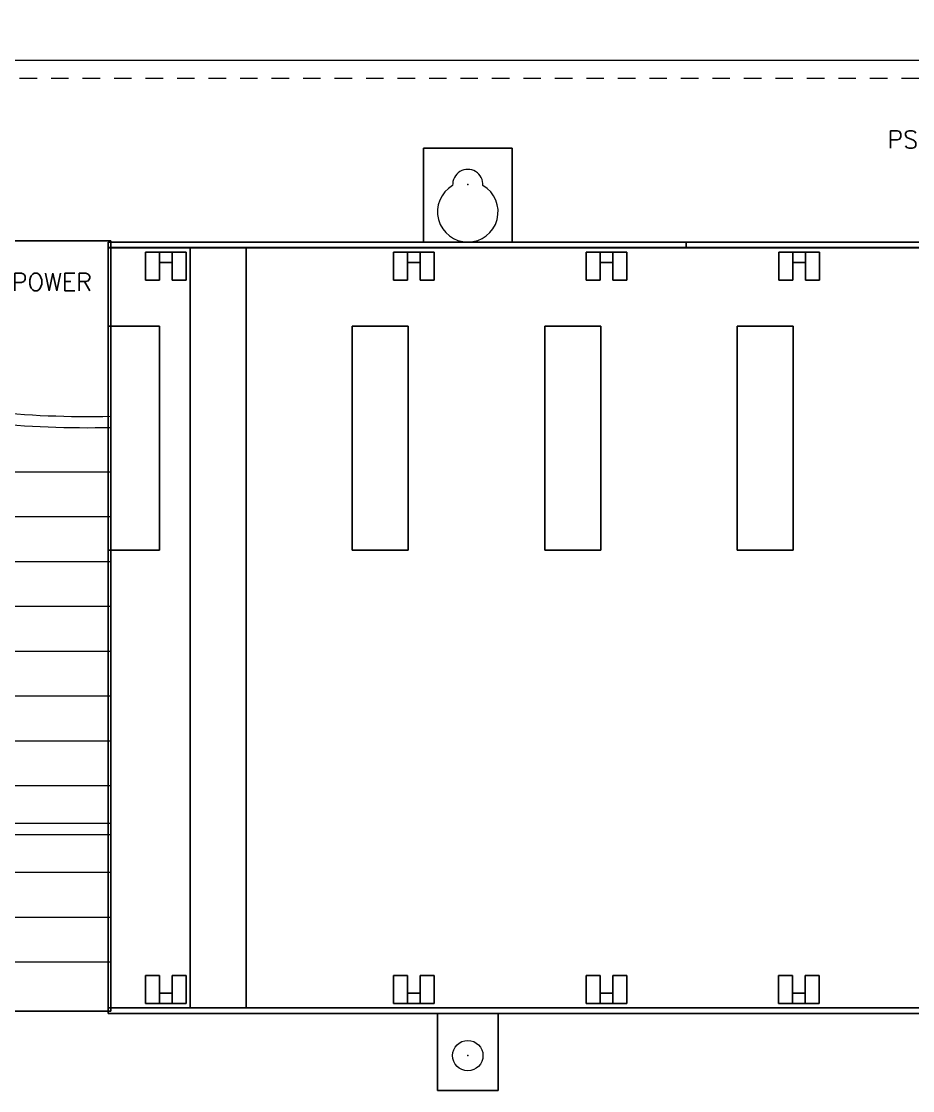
# Model space of a CAD drawing. Header units: inches. Extents: x 0 to 119, y 0 to 81.
# Drawn here: x 37.81 to 44.18, y 62.7 to 70.34 of the extents above; entities that cross this region are included whole.
import ezdxf
from ezdxf.enums import TextEntityAlignment as Align

# ---------------------------------------------------------------- set-up
doc = ezdxf.new("R2010")
doc.units = ezdxf.units.IN
doc.header["$MEASUREMENT"] = 0
doc.linetypes.add('HIDDEN', pattern=[0.1875, 0.125, -0.0625])
doc.layers.get('0').update_dxf_attribs({"lineweight": 5})
doc.layers.get('Defpoints').update_dxf_attribs({"lineweight": 5})
for name, color, linetype, lineweight in [('DIMS-MTG-HOLES', 1, 'Continuous', 5), ('PANEL', 150, 'Continuous', 5), ('PSYMS', 7, 'Continuous', 5), ('PTAG', 51, 'Continuous', 5), ('SYMS', 7, 'Continuous', 5)]:
    doc.layers.add(name, color=color, linetype=linetype, lineweight=lineweight)
doc.styles.get("Standard").update_dxf_attribs({"font": 'romans.shx'})
doc.styles.add('WD', font='romans.shx')
doc.dimstyles.get("Standard").update_dxf_attribs({"dimtxt": 0.18, "dimasz": 0.18, "dimexe": 0.18, "dimexo": 0.0625, "dimgap": 0.09, "dimtad": 0, "dimtih": 1, "dimtoh": 1, "dimdec": 4, "dimzin": 0, "dimdsep": 46, "dimtxsty": 'Standard', "dimcen": 0.09, "dimadec": 0, "dimazin": 0, "dimtfac": 1, "dimtdec": 4, "dimtofl": 0, "dimtmove": 0, "dimatfit": 3, "dimfxl": 0, "dimtolj": 1, "dimtzin": 0, "dimarcsym": 0})

# ---------------------------------------------------------------- blocks, each defined once
blk = doc.blocks.new('HMISC_CAT1_A-72P60F1')
at = {"layer": 'PANEL', "color": 150, "linetype": 'Continuous'}
blk.add_line((53.497, 59.125), (0.753, 59.125), dxfattribs=at)
at = {"layer": 'PANEL', "color": 150, "linetype": 'HIDDEN'}
blk.add_line((0.753, 58.997), (53.497, 58.997), dxfattribs=at)
at = {"style": 'WD'}
for tag, p in [('INST', (27.116, 62.1674)), ('LOC', (27.116, 61.5393)), ('DESC1', (27.116, 60.9595)), ('DESC2', (27.116, 60.3905)), ('DESC3', (27.116, 59.8146)), ('TAG1', (27.1285, 59.1508))]:
    blk.add_attdef(tag, text='', height=0.5, dxfattribs=at).set_placement(p, align=Align.CENTER)
at = {"style": 'WD', "flags": 1}
for tag, p in [('FAMILY', (27.2285, 58.0008)), ('MFG', (27.266, 57.7383)), ('ASSYCODE', (27.0035, 57.5258)), ('CAT', (27.141, 57.5383))]:
    blk.add_attdef(tag, p, '', height=0.01, dxfattribs=at)
blk = doc.blocks.new('_ClosedBlank')
at = {"color": 0, "linetype": 'ByBlock', "lineweight": -2}
for p, q in [((-1, 0.167), (0, 0)), ((-1, 0.167), (-1, -0.167)), ((0, 0), (-1, -0.167))]:
    blk.add_line(p, q, dxfattribs=at)
blk = doc.blocks.new('*D8')
at = {"layer": 'Defpoints', "color": 0}
for p in [(87.3168, 74.0625), (31.5728, 69.9345), (87.3168, 69.9345)]:
    blk.add_point(p, dxfattribs=at)
at = {"layer": 'SYMS', "color": 0, "lineweight": -2}
for p, q in [((31.5728, 70.122), (31.5728, 74.6025)), ((87.3168, 70.122), (87.3168, 74.6025)), ((31.9478, 74.0625), (54.3148, 74.0625)), ((86.9418, 74.0625), (64.5748, 74.0625))]:
    blk.add_line(p, q, dxfattribs=at)
at = {"layer": 'SYMS', "color": 0, "lineweight": -2, "xscale": 0.375, "yscale": 0.375, "zscale": 0.375, "rotation": 180}
blk.add_blockref('_ClosedBlank', (31.5728, 74.0625), dxfattribs=at)
at = {"layer": 'SYMS', "color": 0, "lineweight": -2, "xscale": 0.375, "yscale": 0.375, "zscale": 0.375}
blk.add_blockref('_ClosedBlank', (87.3168, 74.0625), dxfattribs=at)
at = {"layer": 'SYMS', "color": 0, "insert": (59.4448, 74.0625), "char_height": 0.54, "attachment_point": 5}
blk.add_mtext('\\A1;55.744in. [1415.90mm]', dxfattribs=at)
blk = doc.blocks.new('ABCMA180')
for p, q in [((0.574742, 3.633968, 5.7), (-2.788258, 3.633968, 5.7)), ((0.574742, 3.313968, 5.7), (-2.788258, 3.313968, 5.7)), ((0.574742, 2.993968, 5.7), (-2.788258, 2.993968, 5.7)), ((0.574742, 2.673968, 5.7), (-2.788258, 2.673968, 5.7)), ((0.574742, 2.353968, 5.7), (-2.788258, 2.353968, 5.7)), ((0.574742, 2.033968, 5.7), (-2.788258, 2.033968, 5.7)), ((0.574742, 1.713968, 5.7), (-2.788258, 1.713968, 5.7)), ((0.574742, 1.393968, 5.7), (-2.788258, 1.393968, 5.7)), ((0.574742, 1.123968, 5.7), (-2.788258, 1.123968, 5.7)), ((0.574742, 1.043968, 5.7), (-2.788258, 1.043968, 5.7)), ((0.574742, 0.773968, 5.7), (-2.788258, 0.773968, 5.7)), ((0.574742, 0.453968, 5.7), (-2.788258, 0.453968, 5.7)), ((0.574742, 0.133968, 5.7), (-2.788258, 0.133968, 5.7))]:
    blk.add_line(p, q)
at = {"elevation": 5.7}
for points in [[(-3.4253, 4.495132, -0.062015), (-1.204086, 4.218433, 0.064188), (0.574742, 4.033968, -0.012921)], [(-3.4253, 4.415132, -0.062015), (-1.204086, 4.138433, 0.064188), (0.574742, 3.953968, -0.012921)]]:
    blk.add_lwpolyline(points, format="xyb", dxfattribs=at)
for points in [[(0.5747, 5.286, 5.7), (0.5747, -0.213982, 5.7), (-3.4253, -0.213982, 5.7), (-3.4253, 5.286, 5.7)], [(-3.4253, 5.286, 5.325), (-3.4253, -0.213982, 5.325), (0.5747, -0.213982, 5.325), (0.5747, 5.286, 5.325)], [(-3.4253, -0.213982, 5.325), (-3.4253, -0.213982, 5.325), (-3.4253, -0.213982, 5.325), (-3.4253, 5.286, 5.325)], [(-3.4253, -0.213982, 5.7), (-3.4253, -0.213982, 5.325), (-3.4253, 5.286, 5.325), (-3.4253, 5.286, 5.7)], [(0.5747, 5.286, 5.7), (0.5747, 5.286, 5.7), (-3.4253, 5.286, 5.7)], [(-3.4253, 5.286, 5.7), (-3.4253, 5.286, 5.325), (0.5747, 5.286, 5.325), (0.5747, 5.286, 5.7)], [(0.5747, 5.286, 5.325), (0.5747, -0.213982, 5.325), (0.5747, -0.213982, 5.7), (0.5747, 5.286, 5.7)], [(0.5747, 5.286, 5.7), (0.5747, 5.286, 5.325), (0.5747, 5.286, 5.7)], [(0.5747, -0.213982, 5.325), (0.5747, -0.213982, 5.325), (-3.4253, -0.213982, 5.325)], [(0.5747, -0.213982, 5.7), (0.5747, -0.213982, 5.325), (-3.4253, -0.213982, 5.325), (-3.4253, -0.213982, 5.7)]]:
    blk.add_3dface(points)
blk.add_text('POWER', height=0.125).set_placement((-0.132743, 4.929661, 5.714672))
mesh = blk.add_polymesh((6, 3))
for k, corner in enumerate([(-3.4253, 4.886, 5.7), (-3.4253, 4.886), (-3.4253, 4.886), (-3.8253, 4.886, 5.7), (-3.8253, 4.886), (-3.8253, 4.886), (-3.8253, 4.886, 5.7), (-3.8253, 4.886), (-3.8253, 4.886), (-3.4253, 5.286, 5.7), (-3.4253, 5.286), (-3.4253, 4.886), (-3.4253, 5.286, 5.7), (-3.4253, 5.286, 5.7), (-3.4253, 4.886, 5.7), (-3.8253, 4.886, 5.7), (-3.8253, 4.886, 5.7), (-3.8253, 4.886, 5.7)]):
    mesh.set_mesh_vertex(divmod(k, 3), corner)
mesh = blk.add_polymesh((6, 3))
for k, corner in enumerate([(0.5747, -0.214, 5.325), (0.5747, -0.214), (0.5747, -0.214), (-3.4253, -0.214, 5.325), (-3.4253, -0.214), (-3.4253, -0.214), (-3.4253, 5.286, 5.325), (-3.4253, 5.286), (-3.4253, -0.214), (0.5747, 5.286, 5.325), (0.5747, 5.286), (0.5747, -0.214), (0.5747, 5.286, 5.325), (0.5747, 5.286, 5.325), (0.5747, -0.214, 5.325), (-3.4253, 5.286, 5.325), (-3.4253, 5.286, 5.325), (-3.4253, -0.214, 5.325)]):
    mesh.set_mesh_vertex(divmod(k, 3), corner)
mesh = blk.add_polymesh((6, 3))
for k, corner in enumerate([(-0.239808, 4.943746, 5.71), (-0.239808, 4.943746, 5.7), (-0.239808, 4.943746, 5.7), (-0.414808, 4.943746, 5.71), (-0.414808, 4.943746, 5.7), (-0.414808, 4.943746, 5.7), (-0.414808, 5.043746, 5.71), (-0.414808, 5.043746, 5.7), (-0.414808, 4.943746, 5.7), (-0.239808, 5.043746, 5.71), (-0.239808, 5.043746, 5.7), (-0.239808, 4.943746, 5.7), (-0.239808, 5.043746, 5.71), (-0.239808, 5.043746, 5.71), (-0.239808, 4.943746, 5.71), (-0.414808, 5.043746, 5.71), (-0.414808, 5.043746, 5.71), (-0.414808, 4.943746, 5.71)]):
    mesh.set_mesh_vertex(divmod(k, 3), corner)
mesh = blk.add_polymesh((6, 3))
for k, corner in enumerate([(-3.4253, 0.186, 5.7), (-3.4253, 0.186), (-3.4253, 0.186), (-3.8253, 0.186, 5.7), (-3.8253, 0.186), (-3.8253, 0.186), (-3.8253, 4.886, 5.7), (-3.8253, 4.886), (-3.8253, 0.186), (-3.4253, 4.886, 5.7), (-3.4253, 4.886), (-3.4253, 0.186), (-3.4253, 4.886, 5.7), (-3.4253, 4.886, 5.7), (-3.4253, 0.186, 5.7), (-3.8253, 4.886, 5.7), (-3.8253, 4.886, 5.7), (-3.8253, 0.186, 5.7)]):
    mesh.set_mesh_vertex(divmod(k, 3), corner)
mesh = blk.add_polymesh((6, 3))
for k, corner in enumerate([(-3.4253, -0.214, 5.7), (-3.4253, -0.214), (-3.4253, -0.214), (-3.8253, 0.186, 5.7), (-3.8253, 0.186), (-3.8253, 0.186), (-3.8253, 0.186, 5.7), (-3.8253, 0.186), (-3.8253, 0.186), (-3.4253, 0.186, 5.7), (-3.4253, 0.186), (-3.4253, -0.214), (-3.4253, 0.186, 5.7), (-3.4253, 0.186, 5.7), (-3.4253, -0.214, 5.7), (-3.8253, 0.186, 5.7), (-3.8253, 0.186, 5.7), (-3.8253, 0.186, 5.7)]):
    mesh.set_mesh_vertex(divmod(k, 3), corner)
blk = doc.blocks.new('ABCMA160')
for p, q in [((-0.217, 0.26), (-0.317, 0.26)), ((-0.217, 0.26, 0.04), (-0.317, 0.26, 0.04)), ((0.317, 0.26), (0.217, 0.26))]:
    blk.add_line(p, q)
blk.add_circle((0, -6.22), 0.1085)
for centre, radius, start, end in [((0, 0), 0.1085, 356.782733, 183.217267), ((0, -0.193538), 0.2165, 120.024142, 59.975858)]:
    blk.add_arc(centre, radius, start, end)
at = {"layer": 'DIMS-MTG-HOLES'}
for p in [(0, 0), (0, -6.22)]:
    blk.add_point(p, dxfattribs=at)
mesh = blk.add_polymesh((6, 3))
for k, corner in enumerate([(-0.317, -0.41, 0.04), (-0.317, -0.41), (-0.317, -0.41), (-0.317, 0.26, 0.04), (-0.317, 0.26), (-0.317, 0.26), (0.317, 0.26, 0.04), (0.317, 0.26), (-0.317, 0.26), (0.317, -0.41, 0.04), (0.317, -0.41), (-0.317, -0.41), (0.317, -0.41, 0.04), (0.317, -0.41, 0.04), (-0.317, -0.41, 0.04), (0.317, 0.26, 0.04), (0.317, 0.26, 0.04), (-0.317, 0.26, 0.04)]):
    mesh.set_mesh_vertex(divmod(k, 3), corner)
mesh = blk.add_polymesh((6, 3))
for k, corner in enumerate([(8.26, -0.41, 3.85), (8.26, -0.41), (8.26, -0.41), (-2.57, -0.41, 3.85), (-2.57, -0.41), (-2.57, -0.41), (-2.57, -0.450291, 3.85), (-2.57, -0.450291), (-2.57, -0.41), (8.26, -0.450291, 3.85), (8.26, -0.450291), (8.26, -0.41), (8.26, -0.450291, 3.85), (8.26, -0.450291, 3.85), (8.26, -0.41, 3.85), (-2.57, -0.450291, 3.85), (-2.57, -0.450291, 3.85), (-2.57, -0.41, 3.85)]):
    mesh.set_mesh_vertex(divmod(k, 3), corner)
mesh = blk.add_polymesh((6, 3))
for k, corner in enumerate([(4.13, -0.41, 3.85), (4.13, -0.41), (4.13, -0.41), (-2.57, -0.41, 3.85), (-2.57, -0.41), (-2.57, -0.41), (-2.57, -0.450291, 3.85), (-2.57, -0.450291), (-2.57, -0.41), (4.13, -0.450291, 3.85), (4.13, -0.450291), (4.13, -0.41), (4.13, -0.450291, 3.85), (4.13, -0.450291, 3.85), (4.13, -0.41, 3.85), (-2.57, -0.450291, 3.85), (-2.57, -0.450291, 3.85), (-2.57, -0.41, 3.85)]):
    mesh.set_mesh_vertex(divmod(k, 3), corner)
mesh = blk.add_polymesh((6, 3))
for k, corner in enumerate([(8.26, -5.879709, 0.040001), (8.26, -5.879709), (8.26, -5.879709), (-2.57, -5.879709, 0.040001), (-2.57, -5.879709), (-2.57, -5.879709), (-2.57, -0.45, 0.040001), (-2.57, -0.45), (-2.57, -5.879709), (8.26, -0.45, 0.040001), (8.26, -0.45), (8.26, -5.879709), (8.26, -0.45, 0.040001), (8.26, -0.45, 0.040001), (8.26, -5.879709, 0.040001), (-2.57, -0.45, 0.040001), (-2.57, -0.45, 0.040001), (-2.57, -5.879709, 0.040001)]):
    mesh.set_mesh_vertex(divmod(k, 3), corner)
mesh = blk.add_polymesh((6, 3))
for k, corner in enumerate([(-1.582856, -5.88, 3.849968), (-1.582856, -5.88, 0.05), (-1.582856, -5.88, 0.05), (-1.982856, -5.88, 3.849968), (-1.982856, -5.88, 0.05), (-1.982856, -5.88, 0.05), (-1.982856, -0.45, 3.849968), (-1.982856, -0.45, 0.05), (-1.982856, -5.88, 0.05), (-1.582856, -0.45, 3.849968), (-1.582856, -0.45, 0.05), (-1.582856, -5.88, 0.05), (-1.582856, -0.45, 3.849968), (-1.582856, -0.45, 3.849968), (-1.582856, -5.88, 3.849968), (-1.982856, -0.45, 3.849968), (-1.982856, -0.45, 3.849968), (-1.982856, -5.88, 3.849968)]):
    mesh.set_mesh_vertex(divmod(k, 3), corner)
mesh = blk.add_polymesh((6, 3))
for k, corner in enumerate([(8.26, -0.41, 3.85), (8.26, -0.41), (8.26, -0.41), (1.56, -0.41, 3.85), (1.56, -0.41), (1.56, -0.41), (1.56, -0.450291, 3.85), (1.56, -0.450291), (1.56, -0.41), (8.26, -0.450291, 3.85), (8.26, -0.450291), (8.26, -0.41), (8.26, -0.450291, 3.85), (8.26, -0.450291, 3.85), (8.26, -0.41, 3.85), (1.56, -0.450291, 3.85), (1.56, -0.450291, 3.85), (1.56, -0.41, 3.85)]):
    mesh.set_mesh_vertex(divmod(k, 3), corner)
mesh = blk.add_polymesh((6, 3))
for k, corner in enumerate([(-2.20252, -0.482025, 3.05), (-2.20252, -0.482025, 0.05), (-2.20252, -0.482025, 0.05), (-2.30252, -0.482025, 3.05), (-2.30252, -0.482025, 0.05), (-2.30252, -0.482025, 0.05), (-2.30252, -0.682025, 3.05), (-2.30252, -0.682025, 0.05), (-2.30252, -0.482025, 0.05), (-2.20252, -0.682025, 3.05), (-2.20252, -0.682025, 0.05), (-2.20252, -0.482025, 0.05), (-2.20252, -0.682025, 3.05), (-2.20252, -0.682025, 3.05), (-2.20252, -0.482025, 3.05), (-2.30252, -0.682025, 3.05), (-2.30252, -0.682025, 3.05), (-2.30252, -0.482025, 3.05)]):
    mesh.set_mesh_vertex(divmod(k, 3), corner)
mesh = blk.add_polymesh((6, 3))
for k, corner in enumerate([(-2.11252, -0.482025, 3.05), (-2.11252, -0.482025, 0.05), (-2.11252, -0.482025, 0.05), (-2.20252, -0.482025, 3.05), (-2.20252, -0.482025, 0.05), (-2.20252, -0.482025, 0.05), (-2.20252, -0.557025, 3.05), (-2.20252, -0.557025, 0.05), (-2.20252, -0.482025, 0.05), (-2.11252, -0.557025, 3.05), (-2.11252, -0.557025, 0.05), (-2.11252, -0.482025, 0.05), (-2.11252, -0.557025, 3.05), (-2.11252, -0.557025, 3.05), (-2.11252, -0.482025, 3.05), (-2.20252, -0.557025, 3.05), (-2.20252, -0.557025, 3.05), (-2.20252, -0.482025, 3.05)]):
    mesh.set_mesh_vertex(divmod(k, 3), corner)
mesh = blk.add_polymesh((6, 3))
for k, corner in enumerate([(-2.01252, -0.482025, 3.05), (-2.01252, -0.482025, 0.05), (-2.01252, -0.482025, 0.05), (-2.11252, -0.482025, 3.05), (-2.11252, -0.482025, 0.05), (-2.11252, -0.482025, 0.05), (-2.11252, -0.682025, 3.05), (-2.11252, -0.682025, 0.05), (-2.11252, -0.482025, 0.05), (-2.01252, -0.682025, 3.05), (-2.01252, -0.682025, 0.05), (-2.01252, -0.482025, 0.05), (-2.01252, -0.682025, 3.05), (-2.01252, -0.682025, 3.05), (-2.01252, -0.482025, 3.05), (-2.11252, -0.682025, 3.05), (-2.11252, -0.682025, 3.05), (-2.11252, -0.482025, 3.05)]):
    mesh.set_mesh_vertex(divmod(k, 3), corner)
mesh = blk.add_polymesh((6, 3))
for k, corner in enumerate([(-0.430525, -0.482025, 3.05), (-0.430525, -0.482025, 0.05), (-0.430525, -0.482025, 0.05), (-0.530525, -0.482025, 3.05), (-0.530525, -0.482025, 0.05), (-0.530525, -0.482025, 0.05), (-0.530525, -0.682025, 3.05), (-0.530525, -0.682025, 0.05), (-0.530525, -0.482025, 0.05), (-0.430525, -0.682025, 3.05), (-0.430525, -0.682025, 0.05), (-0.430525, -0.482025, 0.05), (-0.430525, -0.682025, 3.05), (-0.430525, -0.682025, 3.05), (-0.430525, -0.482025, 3.05), (-0.530525, -0.682025, 3.05), (-0.530525, -0.682025, 3.05), (-0.530525, -0.482025, 3.05)]):
    mesh.set_mesh_vertex(divmod(k, 3), corner)
mesh = blk.add_polymesh((6, 3))
for k, corner in enumerate([(-0.340525, -0.482025, 3.05), (-0.340525, -0.482025, 0.05), (-0.340525, -0.482025, 0.05), (-0.430525, -0.482025, 3.05), (-0.430525, -0.482025, 0.05), (-0.430525, -0.482025, 0.05), (-0.430525, -0.557025, 3.05), (-0.430525, -0.557025, 0.05), (-0.430525, -0.482025, 0.05), (-0.340525, -0.557025, 3.05), (-0.340525, -0.557025, 0.05), (-0.340525, -0.482025, 0.05), (-0.340525, -0.557025, 3.05), (-0.340525, -0.557025, 3.05), (-0.340525, -0.482025, 3.05), (-0.430525, -0.557025, 3.05), (-0.430525, -0.557025, 3.05), (-0.430525, -0.482025, 3.05)]):
    mesh.set_mesh_vertex(divmod(k, 3), corner)
mesh = blk.add_polymesh((6, 3))
for k, corner in enumerate([(-0.240525, -0.482025, 3.05), (-0.240525, -0.482025, 0.05), (-0.240525, -0.482025, 0.05), (-0.340525, -0.482025, 3.05), (-0.340525, -0.482025, 0.05), (-0.340525, -0.482025, 0.05), (-0.340525, -0.682025, 3.05), (-0.340525, -0.682025, 0.05), (-0.340525, -0.482025, 0.05), (-0.240525, -0.682025, 3.05), (-0.240525, -0.682025, 0.05), (-0.240525, -0.482025, 0.05), (-0.240525, -0.682025, 3.05), (-0.240525, -0.682025, 3.05), (-0.240525, -0.482025, 3.05), (-0.340525, -0.682025, 3.05), (-0.340525, -0.682025, 3.05), (-0.340525, -0.482025, 3.05)]):
    mesh.set_mesh_vertex(divmod(k, 3), corner)
mesh = blk.add_polymesh((6, 3))
for k, corner in enumerate([(0.946366, -0.482025, 3.05), (0.946366, -0.482025, 0.05), (0.946366, -0.482025, 0.05), (0.846366, -0.482025, 3.05), (0.846366, -0.482025, 0.05), (0.846366, -0.482025, 0.05), (0.846366, -0.682025, 3.05), (0.846366, -0.682025, 0.05), (0.846366, -0.482025, 0.05), (0.946366, -0.682025, 3.05), (0.946366, -0.682025, 0.05), (0.946366, -0.482025, 0.05), (0.946366, -0.682025, 3.05), (0.946366, -0.682025, 3.05), (0.946366, -0.482025, 3.05), (0.846366, -0.682025, 3.05), (0.846366, -0.682025, 3.05), (0.846366, -0.482025, 3.05)]):
    mesh.set_mesh_vertex(divmod(k, 3), corner)
mesh = blk.add_polymesh((6, 3))
for k, corner in enumerate([(1.036366, -0.482025, 3.05), (1.036366, -0.482025, 0.05), (1.036366, -0.482025, 0.05), (0.946366, -0.482025, 3.05), (0.946366, -0.482025, 0.05), (0.946366, -0.482025, 0.05), (0.946366, -0.557025, 3.05), (0.946366, -0.557025, 0.05), (0.946366, -0.482025, 0.05), (1.036366, -0.557025, 3.05), (1.036366, -0.557025, 0.05), (1.036366, -0.482025, 0.05), (1.036366, -0.557025, 3.05), (1.036366, -0.557025, 3.05), (1.036366, -0.482025, 3.05), (0.946366, -0.557025, 3.05), (0.946366, -0.557025, 3.05), (0.946366, -0.482025, 3.05)]):
    mesh.set_mesh_vertex(divmod(k, 3), corner)
mesh = blk.add_polymesh((6, 3))
for k, corner in enumerate([(1.136366, -0.482025, 3.05), (1.136366, -0.482025, 0.05), (1.136366, -0.482025, 0.05), (1.036366, -0.482025, 3.05), (1.036366, -0.482025, 0.05), (1.036366, -0.482025, 0.05), (1.036366, -0.682025, 3.05), (1.036366, -0.682025, 0.05), (1.036366, -0.482025, 0.05), (1.136366, -0.682025, 3.05), (1.136366, -0.682025, 0.05), (1.136366, -0.482025, 0.05), (1.136366, -0.682025, 3.05), (1.136366, -0.682025, 3.05), (1.136366, -0.482025, 3.05), (1.036366, -0.682025, 3.05), (1.036366, -0.682025, 3.05), (1.036366, -0.482025, 3.05)]):
    mesh.set_mesh_vertex(divmod(k, 3), corner)
mesh = blk.add_polymesh((6, 3))
for k, corner in enumerate([(2.321396, -0.48205, 3.05), (2.321396, -0.48205, 0.05), (2.321396, -0.48205, 0.05), (2.221396, -0.48205, 3.05), (2.221396, -0.48205, 0.05), (2.221396, -0.48205, 0.05), (2.221396, -0.68205, 3.05), (2.221396, -0.68205, 0.05), (2.221396, -0.48205, 0.05), (2.321396, -0.68205, 3.05), (2.321396, -0.68205, 0.05), (2.321396, -0.48205, 0.05), (2.321396, -0.68205, 3.05), (2.321396, -0.68205, 3.05), (2.321396, -0.48205, 3.05), (2.221396, -0.68205, 3.05), (2.221396, -0.68205, 3.05), (2.221396, -0.48205, 3.05)]):
    mesh.set_mesh_vertex(divmod(k, 3), corner)
mesh = blk.add_polymesh((6, 3))
for k, corner in enumerate([(2.411396, -0.48205, 3.05), (2.411396, -0.48205, 0.05), (2.411396, -0.48205, 0.05), (2.321396, -0.48205, 3.05), (2.321396, -0.48205, 0.05), (2.321396, -0.48205, 0.05), (2.321396, -0.55705, 3.05), (2.321396, -0.55705, 0.05), (2.321396, -0.48205, 0.05), (2.411396, -0.55705, 3.05), (2.411396, -0.55705, 0.05), (2.411396, -0.48205, 0.05), (2.411396, -0.55705, 3.05), (2.411396, -0.55705, 3.05), (2.411396, -0.48205, 3.05), (2.321396, -0.55705, 3.05), (2.321396, -0.55705, 3.05), (2.321396, -0.48205, 3.05)]):
    mesh.set_mesh_vertex(divmod(k, 3), corner)
mesh = blk.add_polymesh((6, 3))
for k, corner in enumerate([(2.511396, -0.48205, 3.05), (2.511396, -0.48205, 0.05), (2.511396, -0.48205, 0.05), (2.411396, -0.48205, 3.05), (2.411396, -0.48205, 0.05), (2.411396, -0.48205, 0.05), (2.411396, -0.68205, 3.05), (2.411396, -0.68205, 0.05), (2.411396, -0.48205, 0.05), (2.511396, -0.68205, 3.05), (2.511396, -0.68205, 0.05), (2.511396, -0.48205, 0.05), (2.511396, -0.68205, 3.05), (2.511396, -0.68205, 3.05), (2.511396, -0.48205, 3.05), (2.411396, -0.68205, 3.05), (2.411396, -0.68205, 3.05), (2.411396, -0.48205, 3.05)]):
    mesh.set_mesh_vertex(divmod(k, 3), corner)
mesh = blk.add_polymesh((6, 3))
for k, corner in enumerate([(-2.202514, -2.610002, 0.425), (-2.202514, -2.610002, 0.05), (-2.202514, -2.610002, 0.05), (-2.56999, -2.610002, 0.425), (-2.56999, -2.610002, 0.05), (-2.56999, -2.610002, 0.05), (-2.56999, -1.010024, 0.425), (-2.56999, -1.010024, 0.05), (-2.56999, -2.610002, 0.05), (-2.202514, -1.010024, 0.425), (-2.202514, -1.010024, 0.05), (-2.202514, -2.610002, 0.05), (-2.202514, -1.010024, 0.425), (-2.202514, -1.010024, 0.425), (-2.202514, -2.610002, 0.425), (-2.56999, -1.010024, 0.425), (-2.56999, -1.010024, 0.425), (-2.56999, -2.610002, 0.425)]):
    mesh.set_mesh_vertex(divmod(k, 3), corner)
mesh = blk.add_polymesh((6, 3))
for k, corner in enumerate([(-0.425049, -2.609978, 0.425), (-0.425049, -2.609978, 0.05), (-0.425049, -2.609978, 0.05), (-0.825025, -2.609978, 0.425), (-0.825025, -2.609978, 0.05), (-0.825025, -2.609978, 0.05), (-0.825025, -1.009999, 0.425), (-0.825025, -1.009999, 0.05), (-0.825025, -2.609978, 0.05), (-0.425049, -1.009999, 0.425), (-0.425049, -1.009999, 0.05), (-0.425049, -2.609978, 0.05), (-0.425049, -1.009999, 0.425), (-0.425049, -1.009999, 0.425), (-0.425049, -2.609978, 0.425), (-0.825025, -1.009999, 0.425), (-0.825025, -1.009999, 0.425), (-0.825025, -2.609978, 0.425)]):
    mesh.set_mesh_vertex(divmod(k, 3), corner)
mesh = blk.add_polymesh((6, 3))
for k, corner in enumerate([(0.949951, -2.609978, 0.425), (0.949951, -2.609978, 0.05), (0.949951, -2.609978, 0.05), (0.549975, -2.609978, 0.425), (0.549975, -2.609978, 0.05), (0.549975, -2.609978, 0.05), (0.549975, -1.009999, 0.425), (0.549975, -1.009999, 0.05), (0.549975, -2.609978, 0.05), (0.949951, -1.009999, 0.425), (0.949951, -1.009999, 0.05), (0.949951, -2.609978, 0.05), (0.949951, -1.009999, 0.425), (0.949951, -1.009999, 0.425), (0.949951, -2.609978, 0.425), (0.549975, -1.009999, 0.425), (0.549975, -1.009999, 0.425), (0.549975, -2.609978, 0.425)]):
    mesh.set_mesh_vertex(divmod(k, 3), corner)
mesh = blk.add_polymesh((6, 3))
for k, corner in enumerate([(2.324951, -2.609978, 0.425), (2.324951, -2.609978, 0.05), (2.324951, -2.609978, 0.05), (1.924975, -2.609978, 0.425), (1.924975, -2.609978, 0.05), (1.924975, -2.609978, 0.05), (1.924975, -1.009999, 0.425), (1.924975, -1.009999, 0.05), (1.924975, -2.609978, 0.05), (2.324951, -1.009999, 0.425), (2.324951, -1.009999, 0.05), (2.324951, -2.609978, 0.05), (2.324951, -1.009999, 0.425), (2.324951, -1.009999, 0.425), (2.324951, -2.609978, 0.425), (1.924975, -1.009999, 0.425), (1.924975, -1.009999, 0.425), (1.924975, -2.609978, 0.425)]):
    mesh.set_mesh_vertex(divmod(k, 3), corner)
mesh = blk.add_polymesh((6, 3))
for k, corner in enumerate([(-2.20252, -5.847975, 3.05), (-2.20252, -5.847975, 0.05), (-2.20252, -5.847975, 0.05), (-2.30252, -5.847975, 3.05), (-2.30252, -5.847975, 0.05), (-2.30252, -5.847975, 0.05), (-2.30252, -5.647975, 3.05), (-2.30252, -5.647975, 0.05), (-2.30252, -5.847975, 0.05), (-2.20252, -5.647975, 3.05), (-2.20252, -5.647975, 0.05), (-2.20252, -5.847975, 0.05), (-2.20252, -5.647975, 3.05), (-2.20252, -5.647975, 3.05), (-2.20252, -5.847975, 3.05), (-2.30252, -5.647975, 3.05), (-2.30252, -5.647975, 3.05), (-2.30252, -5.847975, 3.05)]):
    mesh.set_mesh_vertex(divmod(k, 3), corner)
mesh = blk.add_polymesh((6, 3))
for k, corner in enumerate([(-2.01252, -5.847975, 3.05), (-2.01252, -5.847975, 0.05), (-2.01252, -5.847975, 0.05), (-2.11252, -5.847975, 3.05), (-2.11252, -5.847975, 0.05), (-2.11252, -5.847975, 0.05), (-2.11252, -5.647975, 3.05), (-2.11252, -5.647975, 0.05), (-2.11252, -5.847975, 0.05), (-2.01252, -5.647975, 3.05), (-2.01252, -5.647975, 0.05), (-2.01252, -5.847975, 0.05), (-2.01252, -5.647975, 3.05), (-2.01252, -5.647975, 3.05), (-2.01252, -5.847975, 3.05), (-2.11252, -5.647975, 3.05), (-2.11252, -5.647975, 3.05), (-2.11252, -5.847975, 3.05)]):
    mesh.set_mesh_vertex(divmod(k, 3), corner)
mesh = blk.add_polymesh((6, 3))
for k, corner in enumerate([(-0.430006, -5.847975, 3.05), (-0.430006, -5.847975, 0.05), (-0.430006, -5.847975, 0.05), (-0.530006, -5.847975, 3.05), (-0.530006, -5.847975, 0.05), (-0.530006, -5.847975, 0.05), (-0.530006, -5.647975, 3.05), (-0.530006, -5.647975, 0.05), (-0.530006, -5.847975, 0.05), (-0.430006, -5.647975, 3.05), (-0.430006, -5.647975, 0.05), (-0.430006, -5.847975, 0.05), (-0.430006, -5.647975, 3.05), (-0.430006, -5.647975, 3.05), (-0.430006, -5.847975, 3.05), (-0.530006, -5.647975, 3.05), (-0.530006, -5.647975, 3.05), (-0.530006, -5.847975, 3.05)]):
    mesh.set_mesh_vertex(divmod(k, 3), corner)
mesh = blk.add_polymesh((6, 3))
for k, corner in enumerate([(-0.240006, -5.847975, 3.05), (-0.240006, -5.847975, 0.05), (-0.240006, -5.847975, 0.05), (-0.340006, -5.847975, 3.05), (-0.340006, -5.847975, 0.05), (-0.340006, -5.847975, 0.05), (-0.340006, -5.647975, 3.05), (-0.340006, -5.647975, 0.05), (-0.340006, -5.847975, 0.05), (-0.240006, -5.647975, 3.05), (-0.240006, -5.647975, 0.05), (-0.240006, -5.847975, 0.05), (-0.240006, -5.647975, 3.05), (-0.240006, -5.647975, 3.05), (-0.240006, -5.847975, 3.05), (-0.340006, -5.647975, 3.05), (-0.340006, -5.647975, 3.05), (-0.340006, -5.847975, 3.05)]):
    mesh.set_mesh_vertex(divmod(k, 3), corner)
mesh = blk.add_polymesh((6, 3))
for k, corner in enumerate([(0.944994, -5.847975, 3.05), (0.944994, -5.847975, 0.05), (0.944994, -5.847975, 0.05), (0.844994, -5.847975, 3.05), (0.844994, -5.847975, 0.05), (0.844994, -5.847975, 0.05), (0.844994, -5.647975, 3.05), (0.844994, -5.647975, 0.05), (0.844994, -5.847975, 0.05), (0.944994, -5.647975, 3.05), (0.944994, -5.647975, 0.05), (0.944994, -5.847975, 0.05), (0.944994, -5.647975, 3.05), (0.944994, -5.647975, 3.05), (0.944994, -5.847975, 3.05), (0.844994, -5.647975, 3.05), (0.844994, -5.647975, 3.05), (0.844994, -5.847975, 3.05)]):
    mesh.set_mesh_vertex(divmod(k, 3), corner)
mesh = blk.add_polymesh((6, 3))
for k, corner in enumerate([(1.134994, -5.847975, 3.05), (1.134994, -5.847975, 0.05), (1.134994, -5.847975, 0.05), (1.034994, -5.847975, 3.05), (1.034994, -5.847975, 0.05), (1.034994, -5.847975, 0.05), (1.034994, -5.647975, 3.05), (1.034994, -5.647975, 0.05), (1.034994, -5.847975, 0.05), (1.134994, -5.647975, 3.05), (1.134994, -5.647975, 0.05), (1.134994, -5.847975, 0.05), (1.134994, -5.647975, 3.05), (1.134994, -5.647975, 3.05), (1.134994, -5.847975, 3.05), (1.034994, -5.647975, 3.05), (1.034994, -5.647975, 3.05), (1.034994, -5.847975, 3.05)]):
    mesh.set_mesh_vertex(divmod(k, 3), corner)
mesh = blk.add_polymesh((6, 3))
for k, corner in enumerate([(2.320024, -5.848, 3.05), (2.320024, -5.848, 0.05), (2.320024, -5.848, 0.05), (2.220024, -5.848, 3.05), (2.220024, -5.848, 0.05), (2.220024, -5.848, 0.05), (2.220024, -5.648, 3.05), (2.220024, -5.648, 0.05), (2.220024, -5.848, 0.05), (2.320024, -5.648, 3.05), (2.320024, -5.648, 0.05), (2.320024, -5.848, 0.05), (2.320024, -5.648, 3.05), (2.320024, -5.648, 3.05), (2.320024, -5.848, 3.05), (2.220024, -5.648, 3.05), (2.220024, -5.648, 3.05), (2.220024, -5.848, 3.05)]):
    mesh.set_mesh_vertex(divmod(k, 3), corner)
mesh = blk.add_polymesh((6, 3))
for k, corner in enumerate([(2.510024, -5.848, 3.05), (2.510024, -5.848, 0.05), (2.510024, -5.848, 0.05), (2.410024, -5.848, 3.05), (2.410024, -5.848, 0.05), (2.410024, -5.848, 0.05), (2.410024, -5.648, 3.05), (2.410024, -5.648, 0.05), (2.410024, -5.848, 0.05), (2.510024, -5.648, 3.05), (2.510024, -5.648, 0.05), (2.510024, -5.848, 0.05), (2.510024, -5.648, 3.05), (2.510024, -5.648, 3.05), (2.510024, -5.848, 3.05), (2.410024, -5.648, 3.05), (2.410024, -5.648, 3.05), (2.410024, -5.848, 3.05)]):
    mesh.set_mesh_vertex(divmod(k, 3), corner)
mesh = blk.add_polymesh((6, 3))
for k, corner in enumerate([(-2.11252, -5.847975, 3.05), (-2.11252, -5.847975, 0.05), (-2.11252, -5.847975, 0.05), (-2.20252, -5.847975, 3.05), (-2.20252, -5.847975, 0.05), (-2.20252, -5.847975, 0.05), (-2.20252, -5.772975, 3.05), (-2.20252, -5.772975, 0.05), (-2.20252, -5.847975, 0.05), (-2.11252, -5.772975, 3.05), (-2.11252, -5.772975, 0.05), (-2.11252, -5.847975, 0.05), (-2.11252, -5.772975, 3.05), (-2.11252, -5.772975, 3.05), (-2.11252, -5.847975, 3.05), (-2.20252, -5.772975, 3.05), (-2.20252, -5.772975, 3.05), (-2.20252, -5.847975, 3.05)]):
    mesh.set_mesh_vertex(divmod(k, 3), corner)
mesh = blk.add_polymesh((6, 3))
for k, corner in enumerate([(-0.340006, -5.847975, 3.05), (-0.340006, -5.847975, 0.05), (-0.340006, -5.847975, 0.05), (-0.430006, -5.847975, 3.05), (-0.430006, -5.847975, 0.05), (-0.430006, -5.847975, 0.05), (-0.430006, -5.772975, 3.05), (-0.430006, -5.772975, 0.05), (-0.430006, -5.847975, 0.05), (-0.340006, -5.772975, 3.05), (-0.340006, -5.772975, 0.05), (-0.340006, -5.847975, 0.05), (-0.340006, -5.772975, 3.05), (-0.340006, -5.772975, 3.05), (-0.340006, -5.847975, 3.05), (-0.430006, -5.772975, 3.05), (-0.430006, -5.772975, 3.05), (-0.430006, -5.847975, 3.05)]):
    mesh.set_mesh_vertex(divmod(k, 3), corner)
mesh = blk.add_polymesh((6, 3))
for k, corner in enumerate([(1.034994, -5.847975, 3.05), (1.034994, -5.847975, 0.05), (1.034994, -5.847975, 0.05), (0.944994, -5.847975, 3.05), (0.944994, -5.847975, 0.05), (0.944994, -5.847975, 0.05), (0.944994, -5.772975, 3.05), (0.944994, -5.772975, 0.05), (0.944994, -5.847975, 0.05), (1.034994, -5.772975, 3.05), (1.034994, -5.772975, 0.05), (1.034994, -5.847975, 0.05), (1.034994, -5.772975, 3.05), (1.034994, -5.772975, 3.05), (1.034994, -5.847975, 3.05), (0.944994, -5.772975, 3.05), (0.944994, -5.772975, 3.05), (0.944994, -5.847975, 3.05)]):
    mesh.set_mesh_vertex(divmod(k, 3), corner)
mesh = blk.add_polymesh((6, 3))
for k, corner in enumerate([(2.410024, -5.848, 3.05), (2.410024, -5.848, 0.05), (2.410024, -5.848, 0.05), (2.320024, -5.848, 3.05), (2.320024, -5.848, 0.05), (2.320024, -5.848, 0.05), (2.320024, -5.773, 3.05), (2.320024, -5.773, 0.05), (2.320024, -5.848, 0.05), (2.410024, -5.773, 3.05), (2.410024, -5.773, 0.05), (2.410024, -5.848, 0.05), (2.410024, -5.773, 3.05), (2.410024, -5.773, 3.05), (2.410024, -5.848, 3.05), (2.320024, -5.773, 3.05), (2.320024, -5.773, 3.05), (2.320024, -5.848, 3.05)]):
    mesh.set_mesh_vertex(divmod(k, 3), corner)
mesh = blk.add_polymesh((6, 3))
for k, corner in enumerate([(8.26, -5.92, 3.85), (8.26, -5.92), (8.26, -5.92), (-2.57, -5.92, 3.85), (-2.57, -5.92), (-2.57, -5.92), (-2.57, -5.879709, 3.85), (-2.57, -5.879709), (-2.57, -5.92), (8.26, -5.879709, 3.85), (8.26, -5.879709), (8.26, -5.92), (8.26, -5.879709, 3.85), (8.26, -5.879709, 3.85), (8.26, -5.92, 3.85), (-2.57, -5.879709, 3.85), (-2.57, -5.879709, 3.85), (-2.57, -5.92, 3.85)]):
    mesh.set_mesh_vertex(divmod(k, 3), corner)
mesh = blk.add_polymesh((6, 3))
for k, corner in enumerate([(0.217, -6.47, 0.04), (0.217, -6.47), (0.217, -6.47), (-0.217, -6.47, 0.04), (-0.217, -6.47), (-0.217, -6.47), (-0.217, -5.92, 0.04), (-0.217, -5.92), (-0.217, -6.47), (0.217, -5.92, 0.04), (0.217, -5.92), (0.217, -6.47), (0.217, -5.92, 0.04), (0.217, -5.92, 0.04), (0.217, -6.47, 0.04), (-0.217, -5.92, 0.04), (-0.217, -5.92, 0.04), (-0.217, -6.47, 0.04)]):
    mesh.set_mesh_vertex(divmod(k, 3), corner)

msp = doc.modelspace()

# ---------------------------------------------------------------- block references
at = {"layer": 'PSYMS'}
ref = msp.add_blockref('ABCMA160', (41, 69.175), dxfattribs=at)
ref.add_attrib('P_TAG1', 'PS-04208', dxfattribs={"layer": 'PTAG', "height": 0.125, "style": 'WD'}).set_placement((44.445, 69.435), align=Align.CENTER)
ref = msp.add_blockref('ABCMA180', (37.875, 63.4875), dxfattribs=at)
ref.add_attrib('P_TAG1', 'PS-04208', dxfattribs={"layer": 'PTAG', "height": 0.125, "style": 'WD'}).set_placement((36.4497, 65.802, -0.05), align=Align.CENTER)
at = {"layer": 'SYMS'}
msp.add_blockref('HMISC_CAT1_A-72P60F1', (32.3198, 10.9375), dxfattribs=at)

# ---------------------------------------------------------------- dimensions: what is measured, and where the dimension line sits
dim = msp.add_linear_dim(base=(87.3168, 74.0625), p1=(31.5728, 69.9345), p2=(87.3168, 69.9345), dimstyle='Standard', override={"dimscale": 3, "dimasz": 0.125, "dimdec": 3, "dimpost": 'in.', "dimblk": 'ClosedBlank', "dimtdec": 3}, dxfattribs=at)
dim.commit()
dim.dimension.update_dxf_attribs({"geometry": '*D8', "text_midpoint": (59.4448, 74.0625)})

doc.saveas('drawing.dxf')
